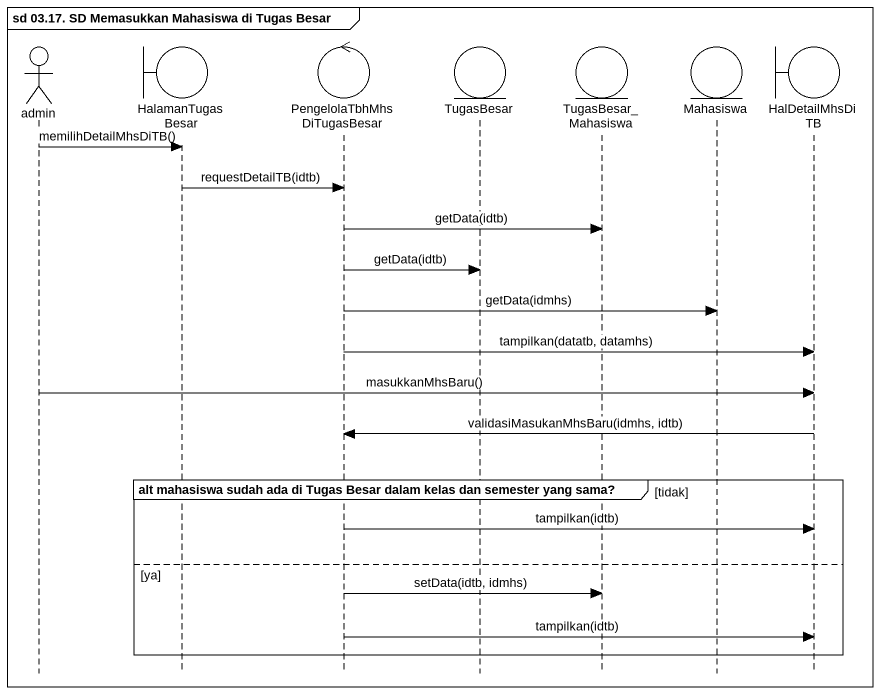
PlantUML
@startuml
mainframe sd 03.17. SD Memasukkan Mahasiswa di Tugas Besar
hide footbox
actor admin
boundary HalamanTugasBesar
control PengelolaTbhMhsDiTugasBesar
entity TugasBesar
entity TugasBesar_Mahasiswa
entity Mahasiswa
boundary HalDetailMhsDiTB

admin -> HalamanTugasBesar : memilihDetailMhsDiTB()
HalamanTugasBesar -> PengelolaTbhMhsDiTugasBesar : requestDetailTB(idtb)
PengelolaTbhMhsDiTugasBesar -> TugasBesar_Mahasiswa : getData(idtb)
PengelolaTbhMhsDiTugasBesar -> TugasBesar : getData(idtb)
PengelolaTbhMhsDiTugasBesar -> Mahasiswa : getData(idmhs)
PengelolaTbhMhsDiTugasBesar -> HalDetailMhsDiTB : tampilkan(datatb, datamhs)
admin -> HalDetailMhsDiTB : masukkanMhsBaru()
HalDetailMhsDiTB -> PengelolaTbhMhsDiTugasBesar : validasiMasukanMhsBaru(idmhs, idtb)
group alt mahasiswa sudah ada di Tugas Besar dalam kelas dan semester yang sama? [tidak]
  PengelolaTbhMhsDiTugasBesar -> HalDetailMhsDiTB : tampilkan(idtb)
else ya
  PengelolaTbhMhsDiTugasBesar -> TugasBesar_Mahasiswa : setData(idtb, idmhs)
  PengelolaTbhMhsDiTugasBesar -> HalDetailMhsDiTB : tampilkan(idtb)
end
@enduml
